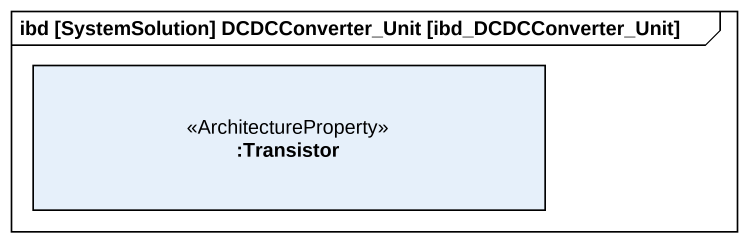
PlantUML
@startuml
mainframe ibd [SystemSolution] DCDCConverter_Unit [ibd_DCDCConverter_Unit]
rectangle ":Transistor" as Transistor <<ArchitectureProperty>>
@enduml
